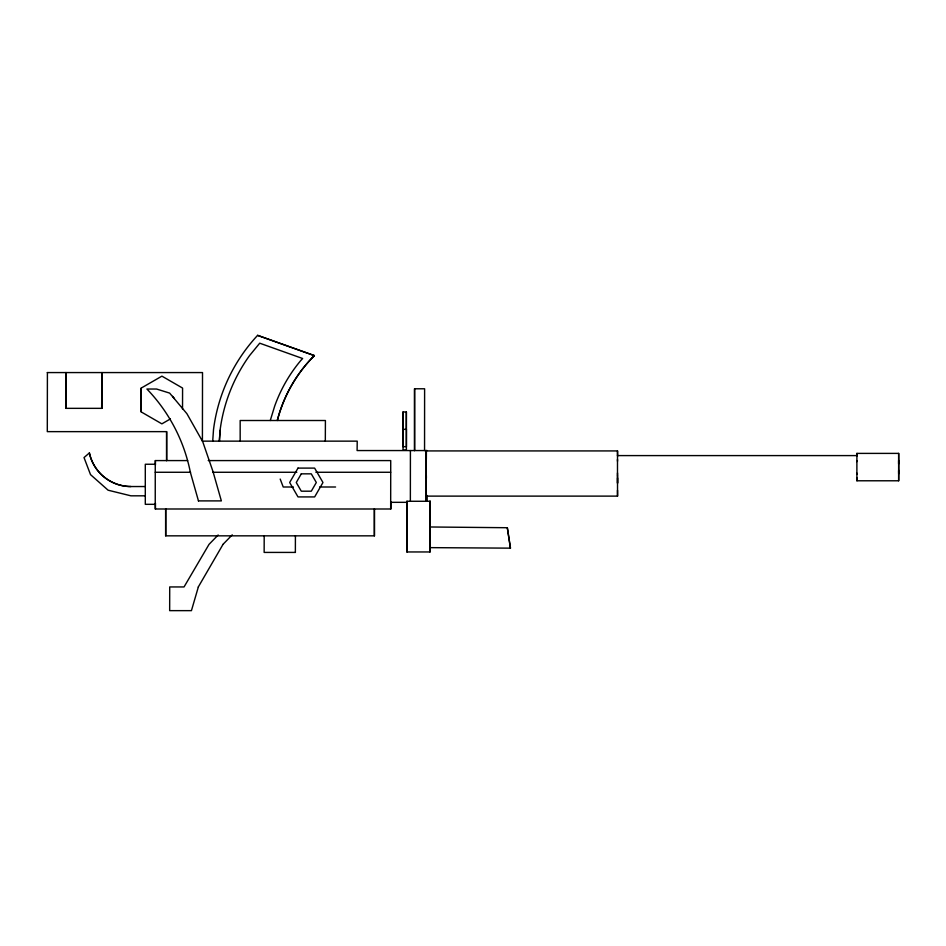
<?xml version="1.0" encoding="UTF-8"?>
<svg xmlns="http://www.w3.org/2000/svg" width="946" height="946" viewBox="0 0 946 946"><rect width="100%" height="100%" fill="white"/><g stroke="black" fill="none" stroke-linecap="round" stroke-linejoin="round"><path stroke-width="1.42" d="M617.502 461.246L617.525 450.923L426.386 450.923L426.339 459.413M406.342 411.983L406.307 429.33L402.972 429.33L402.996 411.983L406.402 411.983L406.39 450.024L403.043 450.024L403.055 411.983M406.425 429.33L406.402 446.678L402.996 446.678L403.008 415.259M430.016 526.981L430.016 547.639L510.473 548.148L507.34 527.726L429.981 526.981L430.016 547.639M617.513 475.767L617.537 496.118L426.055 496.118M617.561 477.967L617.537 483.252L617.502 472.929M898.676 470.268L898.665 480.781L856.922 480.781L856.934 477.907M856.887 461.636L856.922 453.394L898.665 453.394L898.7 473.591M898.665 453.394L898.665 480.781M898.641 463.907L898.665 460.383L898.676 463.564M212.708 441.143L213.524 429.496A169.89 169.89 0 0 1 257.608 335.357L314.379 355.601A141.912 141.912 0 0 0 277.308 420.509A141.912 141.912 0 0 1 314.32 355.601L314.379 355.601M219.366 441.191L220.075 430.335A163.22 163.22 0 0 1 249.567 355.578L259.724 343.197L302.637 358.51L300.686 360.627A148.581 148.581 0 0 0 274.647 406.224L270.272 420.509M219.377 441.143L220.087 430.335M198.329 587.005L191.435 610.643L169.665 610.643L169.712 586.946L184.044 586.946L209.042 544.352L218.171 534.987M198.282 587.005L223.008 544.399M222.96 544.399L232.255 534.845M145.341 486.54L130.903 486.54A42.475 42.475 0 0 1 89.385 452.945L84.028 457.568L90.52 474.62L108.104 490.205L130.926 495.822L145.341 495.822M170.375 418.936L161.872 423.855L141.214 411.924L141.214 388.073L161.92 376.141L182.578 388.073L182.531 409.121M257.608 335.357L314.32 355.601M47.3 372.57L202.515 372.57L202.409 441.143L357.221 441.143L357.103 450.556L427.19 450.556M141.214 388.073L141.214 411.924M102.014 408.341L65.889 408.341L65.889 372.57M325.318 441.143L325.412 420.509L240.166 420.509L240.166 441.143M617.525 455.594L856.922 455.594M187.627 460.584L155.262 460.584L155.239 508.995L390.875 508.995L390.875 501.652M208.226 460.584L390.722 460.584L390.674 508.995M155.381 464.25L145.294 464.25L145.294 504.324L155.381 504.324M155.239 472.267L190.572 472.267M212.649 472.267L296.819 472.267M315.881 472.267L390.686 472.267M293.402 487.001L283.221 487.001L280.193 479.054M319.571 487.001L335.57 487.001M198.435 500.895L221.352 500.895L213.205 472.267M430.205 501.274L406.721 501.274L406.721 551.956L430.205 551.956L430.205 501.274L429.898 522.145M390.722 502.326L407.005 502.326M507.304 527.726L510.438 548.148M295.412 552.417L264.147 552.417L264.194 535.838M172.61 396.362L174.431 398.526M213.24 472.267L202.763 441.782L186.918 413.721L169.641 393.098L156.575 389.031L146.926 389.031A166.472 166.472 0 0 1 190.347 472.267L198.459 500.895M898.641 470.611L898.665 473.792M856.922 453.394L856.934 455.996M856.887 473.13L856.922 480.781M617.525 450.923L617.561 456.043M617.502 490.276L617.537 496.118M426.339 475.578L426.362 478.132M856.887 460.584L856.887 474.277M617.49 459.413L617.49 475.578M429.898 501.274L429.827 551.956M427.19 495.479L427.143 501.274M426.244 450.556L426.244 501.274M426.197 450.556L426.197 501.274M424.553 450.556L424.612 388.782L414.537 388.782L414.537 450.556M414.596 388.782L414.596 450.556M410.41 450.556L410.363 501.274M407.099 501.274L407.099 551.956M374.474 508.995L374.474 535.838L165.621 535.838L165.621 508.995M374.332 508.995L374.332 535.838M295.412 535.838L295.365 552.417M166.673 460.584L166.673 431.636L47.3 431.636L47.406 372.57M166.567 431.636L166.567 460.584M165.763 508.995L165.763 535.838M155.44 460.584L155.44 464.959M155.451 503.118L155.451 508.995M101.896 408.341L101.896 372.57L101.66 408.341M66.007 372.57L66.007 408.341M130.903 486.54A42.475 42.475 0 0 1 89.362 452.945M298.002 468.104L289.665 482.507L298.002 496.922L314.651 496.922L322.964 482.507L314.616 468.104L297.978 468.104M301.289 473.84L296.264 482.507L301.289 491.187L311.305 491.187L316.319 482.507L311.293 473.84L301.277 473.84"/></g></svg>
